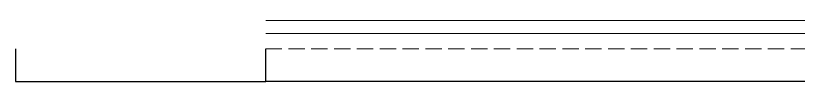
# Model space of a CAD drawing. Extents: x 3443499 to 7125205, y -1700016 to -264854.
# Drawn here: x 3717859 to 3721459, y -867994 to -867714 of the extents above; entities that cross this region are included whole.
import ezdxf

# ---------------------------------------------------------------- set-up
doc = ezdxf.new("R2010")
doc.units = 0
doc.header["$LTSCALE"] = 1000
doc.header["$MEASUREMENT"] = 0
doc.linetypes.add('DASH', pattern=[0.35, 0.25, -0.1])
doc.layers.get('0').update_dxf_attribs({"linetype": 'CONTINUOUS'})
for name, color, linetype in [('!校对', 2, 'CONTINUOUS'), ('LVTRY', 252, 'CONTINUOUS'), ('看线', 185, 'CONTINUOUS')]:
    doc.layers.add(name, color=color, linetype=linetype)
doc.layers.add('平面-栏杆', color=56, linetype='CONTINUOUS', lineweight=15)
doc.layers.add('平面-看线', color=252, linetype='CONTINUOUS', lineweight=15)
doc.styles.add('DIM_FONT', font='SIMPLEX', dxfattribs={"width": 0.7, "bigfont": 'GBCBIG'})

# ---------------------------------------------------------------- blocks, each defined once
blk = doc.blocks.new('A$C25274923')
at = {"color": 252}
for p, q in [((29950, 1900), (29950, 1750)), ((31100, 1750), (31100, 1900)), ((29950, 1750), (31100, 1750))]:
    blk.add_line(p, q, dxfattribs=at)
at = {"layer": '平面-栏杆', "color": 252}
for p, q in [((31100, 2030), (37000, 2030)), ((31100, 1970), (37000, 1970))]:
    blk.add_line(p, q, dxfattribs=at)
at = {"layer": '平面-看线', "color": 252, "linetype": 'DASH', "ltscale": 0.3}
blk.add_line((31100, 1900), (37000, 1900), dxfattribs=at)
at = {"layer": '看线', "color": 252, "ltscale": 0.5}
blk.add_lwpolyline([(37000, 1750), (31100, 1750)], dxfattribs=at)
at = {"layer": 'LVTRY', "color": 252, "style": 'DIM_FONT', "text_generation_flag": 4, "width": 0.8, "flags": 9}
for tag, p in [('XSIZE', (10837.5, 12299)), ('YSIZE', (10837.5, 12299)), ('XSIZE', (38237.5, 12299)), ('YSIZE', (38237.5, 12299)), ('XSIZE', (38237.7, 12299)), ('YSIZE', (38237.7, 12299))]:
    blk.add_attdef(tag, p, '', height=0.5, rotation=90, dxfattribs=at)
at = {"layer": 'LVTRY', "color": 252, "style": 'DIM_FONT', "width": 0.8, "flags": 9}
for tag, p in [('XSIZE', (16562.5, 12299)), ('YSIZE', (16562.5, 12299)), ('XSIZE', (43962.5, 12299)), ('YSIZE', (43962.5, 12299)), ('XSIZE', (43962.7, 12299)), ('YSIZE', (43962.7, 12299))]:
    blk.add_attdef(tag, p, '', height=0.5, rotation=90, dxfattribs=at)

msp = doc.modelspace()

# ---------------------------------------------------------------- block references
at = {"layer": '!校对'}
msp.add_blockref('A$C25274923', (3687909.1, -869743.9), dxfattribs=at)

doc.saveas('drawing.dxf')
